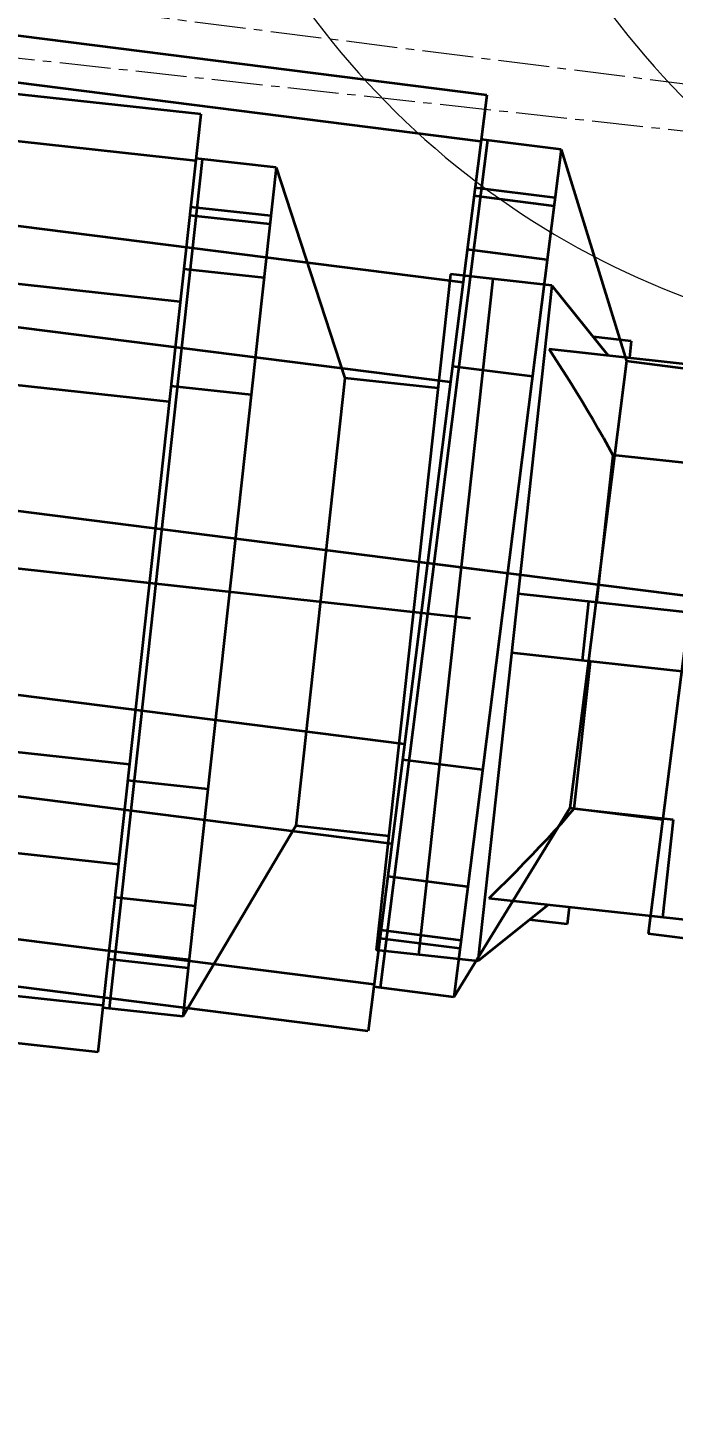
# Model space of a CAD drawing. Header units: millimetres. Extents: x -50460 to 50460, y -35640 to 35640.
# Drawn here: x 15073.5 to 15225.3, y -3550.3 to -3224.5 of the extents above; entities that cross this region are included whole.
import ezdxf

# ---------------------------------------------------------------- set-up
doc = ezdxf.new("R2010")
doc.units = ezdxf.units.MM
doc.linetypes.add('点画线', pattern=[18, 12, -2, 2, -2])
doc.layers.get('0').update_dxf_attribs({"lineweight": 35})
for name, color, linetype, lineweight in [('CDRAFT0', 7, 'Continuous', 15), ('EB0', 7, 'Continuous', 15), ('EB0_1', 7, 'Continuous', 15), ('中心线层', 1, '点画线', 18), ('尺寸线层', 4, 'Continuous', 18), ('粗实线层', 7, 'Continuous', 15)]:
    doc.layers.add(name, color=color, linetype=linetype, lineweight=lineweight)
doc.styles.get("Standard").update_dxf_attribs({"font": ''})
doc.styles.get('Standard').set_extended_font_data('宋体')
doc.dimstyles.new('AM_DEMATIC$0', dxfattribs={"dimscale": 120, "dimtxt": 3, "dimasz": 1.5, "dimexe": 1, "dimexo": 0, "dimgap": 1, "dimtad": 1, "dimdsep": 46, "dimtxsty": 'Standard', "dimblk": '_CAXARROW', "dimcen": 0, "dimdle": 3, "dimclrd": 256, "dimclre": 256, "dimclrt": 2, "dimadec": 0, "dimazin": 2, "dimtfac": 0.707107, "dimtdec": 3, "dimtmove": 0, "dimatfit": 3, "dimfxl": 1, "dimfrac": 2, "dimtolj": 1, "dimlwd": 18, "dimarcsym": 0})

# ---------------------------------------------------------------- blocks, each defined once
blk = doc.blocks.new('*X513')
at = {"layer": '尺寸线层', "linetype": 'Continuous', "lineweight": 18, "transparency": 16777216}
for points in [[(22089.95, -1589.73), (22112.45, -1769.73), (22067.45, -1769.73)], [(22089.95, -15589.73), (22112.45, -15409.73), (22067.45, -15409.73)]]:
    blk.add_hatch(color=256, dxfattribs=at).paths.add_polyline_path(points, flags=0)
at = {"layer": '尺寸线层', "transparency": 16777216}
for p, q in [((14580.26, -1589.73), (22209.95, -1589.73)), ((14580.26, -15589.73), (22209.95, -15589.73))]:
    blk.add_line(p, q, dxfattribs=at)
at = {"layer": '尺寸线层', "linetype": 'Continuous', "lineweight": 18, "transparency": 16777216}
blk.add_line((22089.95, -1589.73), (22089.95, -15589.73), dxfattribs=at)
at = {"layer": '尺寸线层', "color": 2, "transparency": 16777216, "insert": (21789.95, -8576.73), "char_height": 360, "width": 2392, "attachment_point": 5, "rotation": 90, "line_spacing_factor": 1.37}
blk.add_mtext('14000', dxfattribs=at)
blk = doc.blocks.new('_CAXARROW')
blk.add_hatch(color=0).paths.add_polyline_path([(0, 0), (-1, 0.125), (-1, -0.125)], flags=0)
blk = doc.blocks.new('*X592')
at = {"layer": 'EB0_1'}
blk.add_arc((-3300.22, 361.83), 195, 83.7431, 263.7431, dxfattribs=at)
blk = doc.blocks.new('*X597')
at = {"layer": 'CDRAFT0', "color": 1, "linetype": 'Continuous', "lineweight": 35}
for p, q in [((-247.71, 48.28), (-475.85, 73.3)), ((-248.91, 37.33), (-477.05, 62.34)), ((-247.71, 48.28), (-271.91, -172.39)), ((-247.37, 37.68), (-269.27, -162.12)), ((-229.97, 35.78), (-248.86, 37.85)), ((-229.97, 35.78), (-251.88, -164.03)), ((-229.97, 35.78), (-213.78, -13.78)), ((-252.55, 4.13), (-480.69, 29.15)), ((-231.22, 24.36), (-250.11, 26.43)), ((-231.43, 22.43), (-250.32, 24.5)), ((-232.82, 9.78), (-251.71, 11.85)), ((-188.96, 10.66), (-206.4, -148.39)), ((-165.11, 8.04), (-188.96, 10.66)), ((-179.02, 9.57), (-196.46, -149.48)), ((-165.11, 8.04), (-182.54, -151)), ((-165.11, 8.04), (-151.83, -8.5)), ((-255.13, -19.39), (-483.27, 5.62)), ((-146.42, -5.07), (-155.37, -4.09)), ((-146.42, -5.07), (-146.86, -9.05)), ((-165.75, -6.98), (-164.08, -9.54)), ((-65.35, -17.98), (-165.75, -6.98)), ((-164.08, -9.54), (-162.49, -12.03)), ((-162.49, -12.03), (-160.95, -14.46)), ((-235.84, -17.75), (-254.73, -15.68)), ((-213.78, -13.78), (-225.33, -119.15)), ((-191.91, -16.18), (-213.78, -13.78)), ((-160.95, -14.46), (-159.48, -16.82)), ((-159.48, -16.82), (-158.07, -19.12)), ((-158.07, -19.12), (-156.72, -21.37)), ((-156.72, -21.37), (-155.42, -23.57)), ((-155.42, -23.57), (-154.18, -25.71)), ((-154.18, -25.71), (-152.99, -27.81)), ((-152.99, -27.81), (-151.86, -29.87)), ((-150.77, -31.88), (-154.57, -66.55)), ((-151.86, -29.87), (-150.77, -31.88)), ((-127.41, -34.44), (-150.77, -31.88)), ((-246.84, -63.48), (-499.42, -35.78)), ((-184.21, -70.34), (-261.85, -61.83)), ((65.03, -90.63), (-173.06, -64.52)), ((-156.46, -66.34), (-157.99, -80.26)), ((-264.49, -104.72), (-492.62, -79.71)), ((63.5, -104.54), (-174.59, -78.44)), ((-156.1, -80.47), (-159.9, -115.14)), ((-267.07, -128.24), (-495.2, -103.23)), ((-246.01, -110.5), (-264.9, -108.43)), ((-161.4, -116.87), (-162.95, -118.63)), ((-159.9, -115.14), (-161.4, -116.87)), ((-136.54, -117.7), (-159.9, -115.14)), ((-225.33, -119.15), (-251.88, -164.03)), ((-203.46, -121.55), (-225.33, -119.15)), ((-164.57, -120.42), (-166.24, -122.25)), ((-162.95, -118.63), (-164.57, -120.42)), ((-136.54, -117.7), (-139.06, -140.68)), ((-166.24, -122.25), (-167.98, -124.11)), ((-169.79, -126.01), (-171.67, -127.95)), ((-167.98, -124.11), (-169.79, -126.01)), ((-173.62, -129.94), (-175.64, -131.98)), ((-171.67, -127.95), (-173.62, -129.94)), ((-175.64, -131.98), (-177.74, -134.06)), ((-270.71, -161.44), (-498.84, -136.42)), ((-249.03, -138.03), (-267.91, -135.96)), ((-177.74, -134.06), (-179.92, -136.2)), ((-79.52, -147.21), (-179.92, -136.2)), ((-166, -137.73), (-182.54, -151)), ((-161.03, -138.27), (-161.47, -142.25)), ((-161.47, -142.25), (-170.41, -141.27)), ((-250.41, -150.68), (-269.3, -148.61)), ((-182.54, -151), (-206.4, -148.39)), ((-250.63, -152.61), (-269.51, -150.54)), ((-271.91, -172.39), (-412.94, -156.93)), ((-251.88, -164.03), (-270.76, -161.96))]:
    blk.add_line(p, q, dxfattribs=at)
blk = doc.blocks.new('*X593')
at = {"layer": '尺寸线层'}
blk.add_blockref('*X597', (84.81, -189.87), dxfattribs=at)
blk = doc.blocks.new('*X566')
at = {"layer": '中心线层', "linetype": '点画线', "lineweight": 18}
blk.add_line((-4378, 329.1), (817.65, -240.54), dxfattribs=at)
at = {"layer": 'EB0'}
blk.add_blockref('*X593', (-3215.73, 352.57), dxfattribs=at)
at = {"layer": '粗实线层'}
blk.add_blockref('*X592', (104.37, -11.44), dxfattribs=at)
blk = doc.blocks.new('*X625')
at = {"layer": 'EB0_1'}
blk.add_arc((-3293.67, 417.3), 195, 82.7792, 262.7792, dxfattribs=at)
blk = doc.blocks.new('*X630')
at = {"layer": 'CDRAFT0', "color": 1, "linetype": 'Continuous', "lineweight": 35}
for p, q in [((-246.87, 52.45), (-474.55, 81.29)), ((-248.25, 41.51), (-475.93, 70.36)), ((-246.87, 52.45), (-274.77, -167.79)), ((-246.7, 41.84), (-271.96, -157.57)), ((-229.34, 39.64), (-254.6, -159.77)), ((-229.34, 39.64), (-248.19, 42.03)), ((-229.34, 39.64), (-213.98, -10.19)), ((-252.45, 8.38), (-480.13, 37.23)), ((-230.78, 28.25), (-249.63, 30.63)), ((-231.02, 26.32), (-249.87, 28.71)), ((-255.42, -15.1), (-483.1, 13.75)), ((-232.62, 13.7), (-251.47, 16.09)), ((-188.76, 13.84), (-208.87, -144.9)), ((-236.1, -13.78), (-254.95, -11.39)), ((-213.98, -10.19), (-227.3, -115.34)), ((-192.15, -12.95), (-213.98, -10.19)), ((-247.87, -59.31), (-499.96, -27.38)), ((-185.37, -67.23), (-262.85, -57.42)), ((-266.21, -100.25), (-493.89, -71.41)), ((-269.19, -123.73), (-496.87, -94.88)), ((-247.83, -106.35), (-266.68, -103.96)), ((-227.3, -115.34), (-254.6, -159.77)), ((-205.48, -118.11), (-227.3, -115.34)), ((-273.38, -156.86), (-501.06, -128.01)), ((-251.31, -133.82), (-270.16, -131.43)), ((-253.16, -148.37), (-272.01, -145.98)), ((-252.91, -146.45), (-271.76, -144.06)), ((-185.06, -147.91), (-208.87, -144.9)), ((-274.77, -167.79), (-415.52, -149.96)), ((-254.6, -159.77), (-273.45, -157.38))]:
    blk.add_line(p, q, dxfattribs=at)
blk = doc.blocks.new('*X626')
at = {"layer": '尺寸线层'}
blk.add_blockref('*X630', (81.61, -191.27), dxfattribs=at)
blk = doc.blocks.new('*X599')
at = {"layer": '中心线层', "linetype": '点画线', "lineweight": 18}
blk.add_line((-4371.85, 402.71), (813.48, -254.27), dxfattribs=at)
at = {"layer": 'EB0'}
blk.add_blockref('*X626', (-3209.34, 406.62), dxfattribs=at)
at = {"layer": '粗实线层'}
blk.add_blockref('*X625', (104.17, -13.2), dxfattribs=at)

msp = doc.modelspace()

# ---------------------------------------------------------------- dimensions: what is measured, and where the dimension line sits
at = {"layer": '尺寸线层'}
dim = msp.add_linear_dim(base=(22089.946, -15589.726), p1=(14580.258, -1589.726), p2=(14580.258, -15589.726), angle=270, dimstyle='AM_DEMATIC$0', override={"dimsah": 1, "dimtfill": 1, "dimtzin": 8}, dxfattribs=at)
dim.commit()
dim.dimension.update_dxf_attribs({"geometry": '*X513', "text_midpoint": (22089.946, -8589.726)})

# ---------------------------------------------------------------- next in the draw order: block references
msp.add_blockref('*X566', (18492.798, -3455.852), dxfattribs=at)

# ---------------------------------------------------------------- next in the draw order: block references
msp.add_blockref('*X599', (18556.05, -3508.146), dxfattribs=at)

doc.saveas('drawing.dxf')
